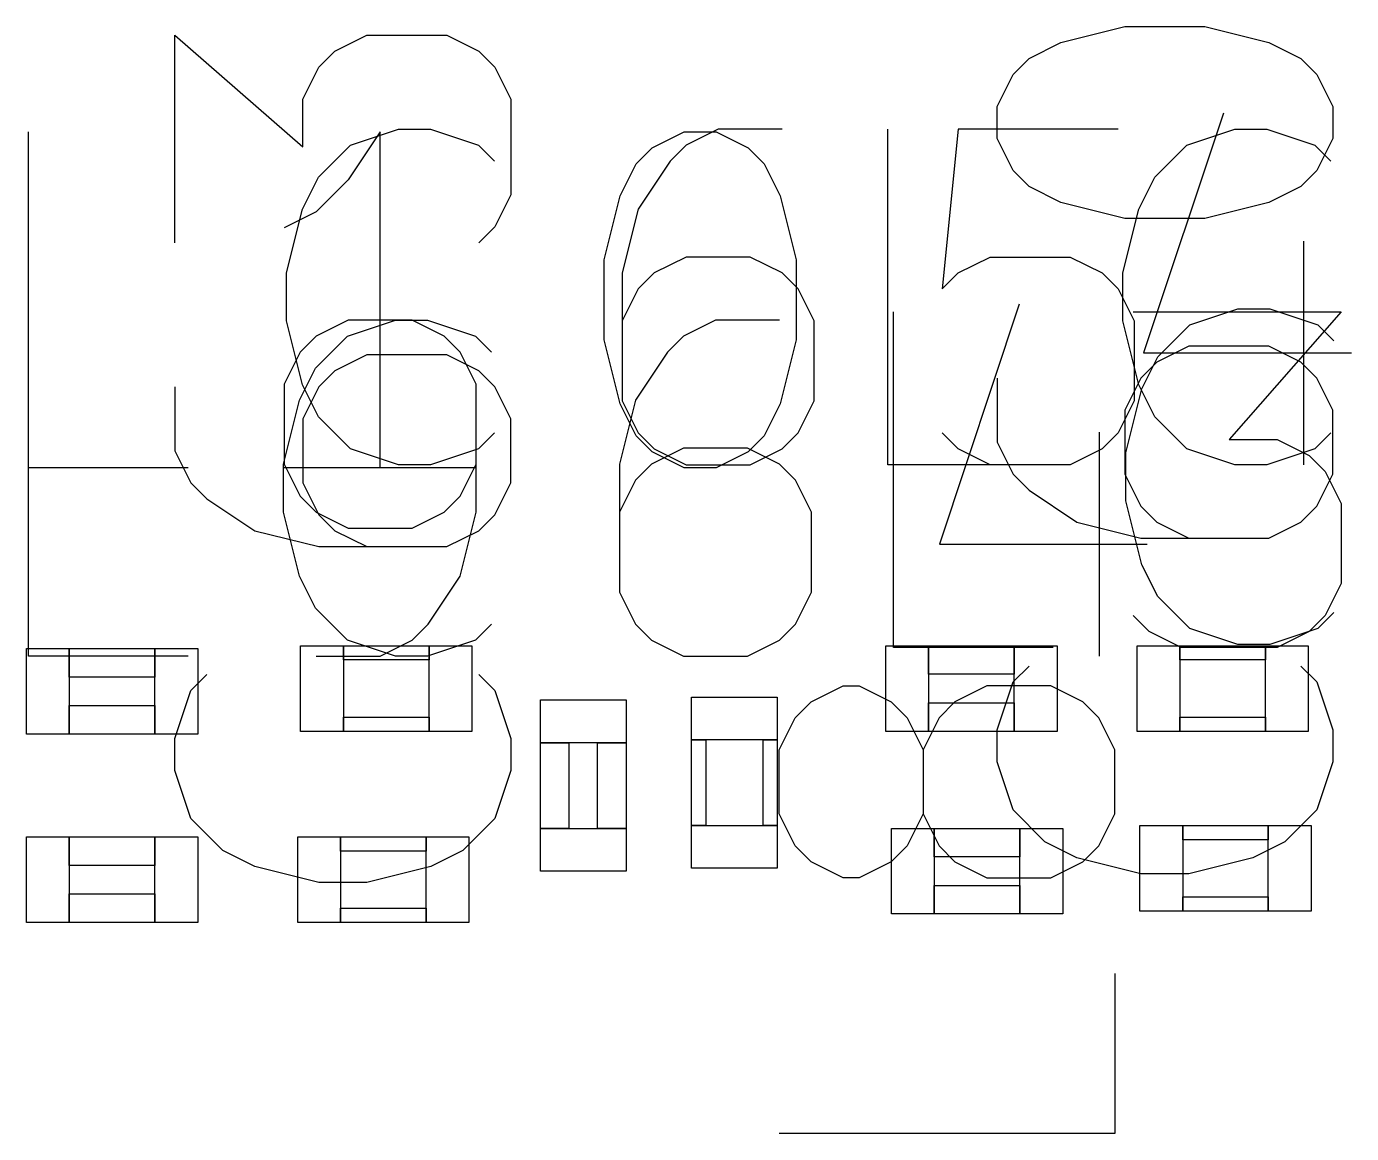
# Model space of a CAD drawing. Header units: millimetres. Extents: x -1 to 260, y -75 to 300.
# Drawn here: x 71.36 to 76.001, y 144.001 to 147.88 of the extents above; entities that cross this region are included whole.
import ezdxf

# ---------------------------------------------------------------- set-up
doc = ezdxf.new("R2010")
doc.units = ezdxf.units.MM
doc.layers.add('F.Fab', color=9, linetype='CONTINUOUS', true_color=0xafafaf)
doc.layers.add('F.Silkscreen', color=41, linetype='CONTINUOUS', true_color=0xf2eda1)

msp = doc.modelspace()

# ---------------------------------------------------------------- linework, layer by layer
at = {"layer": 'F.Fab', "linetype": 'CONTINUOUS'}
for p, q in [((71.36, 145.4), (71.36, 145.7)), ((71.36, 145.7), (71.51, 145.7)), ((71.51, 145.7), (71.51, 145.4)), ((71.51, 145.6), (71.51, 145.7)), ((71.51, 145.7), (71.81, 145.7)), ((71.81, 145.7), (71.81, 145.6)), ((71.81, 145.4), (71.81, 145.7)), ((71.81, 145.7), (71.96, 145.7)), ((71.96, 145.7), (71.96, 145.4)), ((72.32, 145.41), (72.32, 145.71)), ((72.32, 145.71), (72.47, 145.71)), ((72.47, 145.71), (72.47, 145.41)), ((72.47, 145.66), (72.47, 145.71)), ((72.47, 145.71), (72.77, 145.71)), ((72.77, 145.71), (72.77, 145.66)), ((72.77, 145.41), (72.77, 145.71)), ((72.77, 145.71), (72.92, 145.71)), ((72.92, 145.71), (72.92, 145.41)), ((74.37, 145.41), (74.37, 145.71)), ((74.37, 145.71), (74.52, 145.71)), ((74.52, 145.71), (74.52, 145.41)), ((74.52, 145.61), (74.52, 145.71)), ((74.52, 145.71), (74.82, 145.71)), ((74.82, 145.71), (74.82, 145.61)), ((74.82, 145.41), (74.82, 145.71)), ((74.82, 145.71), (74.97, 145.71)), ((74.97, 145.71), (74.97, 145.41)), ((75.25, 145.41), (75.25, 145.71)), ((75.25, 145.71), (75.4, 145.71)), ((75.4, 145.71), (75.4, 145.41)), ((75.4, 145.66), (75.4, 145.71)), ((75.4, 145.71), (75.7, 145.71)), ((75.7, 145.71), (75.7, 145.66)), ((75.7, 145.41), (75.7, 145.71)), ((75.7, 145.71), (75.85, 145.71)), ((75.85, 145.71), (75.85, 145.41)), ((72.77, 145.66), (72.47, 145.66)), ((75.7, 145.66), (75.4, 145.66)), ((71.81, 145.6), (71.51, 145.6)), ((74.82, 145.61), (74.52, 145.61)), ((73.16, 145.37), (73.16, 145.52)), ((73.16, 145.52), (73.46, 145.52)), ((73.46, 145.52), (73.46, 145.37)), ((73.69, 145.38), (73.69, 145.53)), ((73.69, 145.53), (73.99, 145.53)), ((73.99, 145.53), (73.99, 145.38)), ((74.52, 145.41), (74.52, 145.51)), ((74.52, 145.51), (74.82, 145.51)), ((74.82, 145.51), (74.82, 145.41)), ((71.51, 145.4), (71.51, 145.5)), ((71.51, 145.5), (71.81, 145.5)), ((71.81, 145.5), (71.81, 145.4)), ((72.47, 145.41), (72.47, 145.46)), ((72.47, 145.46), (72.77, 145.46)), ((72.77, 145.46), (72.77, 145.41)), ((75.4, 145.41), (75.4, 145.46)), ((75.4, 145.46), (75.7, 145.46)), ((75.7, 145.46), (75.7, 145.41)), ((71.51, 145.4), (71.36, 145.4)), ((71.81, 145.4), (71.51, 145.4)), ((71.96, 145.4), (71.81, 145.4)), ((72.47, 145.41), (72.32, 145.41)), ((72.77, 145.41), (72.47, 145.41)), ((72.92, 145.41), (72.77, 145.41)), ((73.46, 145.37), (73.16, 145.37)), ((73.16, 145.07), (73.16, 145.37)), ((73.16, 145.37), (73.26, 145.37)), ((73.26, 145.37), (73.26, 145.07)), ((73.36, 145.07), (73.36, 145.37)), ((73.36, 145.37), (73.46, 145.37)), ((73.46, 145.37), (73.46, 145.07)), ((73.69, 145.08), (73.69, 145.38)), ((73.69, 145.38), (73.74, 145.38)), ((73.99, 145.38), (73.69, 145.38)), ((73.74, 145.38), (73.74, 145.08)), ((73.94, 145.08), (73.94, 145.38)), ((73.94, 145.38), (73.99, 145.38)), ((73.99, 145.38), (73.99, 145.08)), ((74.52, 145.41), (74.37, 145.41)), ((74.82, 145.41), (74.52, 145.41)), ((74.97, 145.41), (74.82, 145.41)), ((75.4, 145.41), (75.25, 145.41)), ((75.7, 145.41), (75.4, 145.41)), ((75.85, 145.41), (75.7, 145.41)), ((73.26, 145.07), (73.16, 145.07)), ((73.16, 144.92), (73.16, 145.07)), ((73.16, 145.07), (73.46, 145.07)), ((73.46, 145.07), (73.36, 145.07)), ((73.46, 145.07), (73.46, 144.92)), ((73.74, 145.08), (73.69, 145.08)), ((73.69, 144.93), (73.69, 145.08)), ((73.69, 145.08), (73.99, 145.08)), ((73.99, 145.08), (73.94, 145.08)), ((73.99, 145.08), (73.99, 144.93)), ((74.39, 144.77), (74.39, 145.07)), ((74.39, 145.07), (74.54, 145.07)), ((74.54, 145.07), (74.54, 144.77)), ((74.54, 144.97), (74.54, 145.07)), ((74.54, 145.07), (74.84, 145.07)), ((74.84, 145.07), (74.84, 144.97)), ((74.84, 144.77), (74.84, 145.07)), ((74.84, 145.07), (74.99, 145.07)), ((74.99, 145.07), (74.99, 144.77)), ((75.26, 144.78), (75.26, 145.08)), ((75.26, 145.08), (75.41, 145.08)), ((75.41, 145.08), (75.41, 144.78)), ((75.41, 145.03), (75.41, 145.08)), ((75.41, 145.08), (75.71, 145.08)), ((75.71, 145.08), (75.71, 145.03)), ((75.71, 144.78), (75.71, 145.08)), ((75.71, 145.08), (75.86, 145.08)), ((75.86, 145.08), (75.86, 144.78)), ((71.36, 144.74), (71.36, 145.04)), ((71.36, 145.04), (71.51, 145.04)), ((71.51, 145.04), (71.51, 144.74)), ((71.51, 144.94), (71.51, 145.04)), ((71.51, 145.04), (71.81, 145.04)), ((71.81, 145.04), (71.81, 144.94)), ((71.81, 144.74), (71.81, 145.04)), ((71.81, 145.04), (71.96, 145.04)), ((71.96, 145.04), (71.96, 144.74)), ((72.31, 144.74), (72.31, 145.04)), ((72.31, 145.04), (72.46, 145.04)), ((72.46, 145.04), (72.46, 144.74)), ((72.46, 144.99), (72.46, 145.04)), ((72.46, 145.04), (72.76, 145.04)), ((72.76, 145.04), (72.76, 144.99)), ((72.76, 144.74), (72.76, 145.04)), ((72.76, 145.04), (72.91, 145.04)), ((72.91, 145.04), (72.91, 144.74)), ((75.71, 145.03), (75.41, 145.03)), ((72.76, 144.99), (72.46, 144.99)), ((74.84, 144.97), (74.54, 144.97)), ((71.81, 144.94), (71.51, 144.94)), ((73.46, 144.92), (73.16, 144.92)), ((73.99, 144.93), (73.69, 144.93)), ((74.54, 144.77), (74.54, 144.87)), ((74.54, 144.87), (74.84, 144.87)), ((74.84, 144.87), (74.84, 144.77)), ((71.51, 144.74), (71.51, 144.84)), ((71.51, 144.84), (71.81, 144.84)), ((71.81, 144.84), (71.81, 144.74)), ((75.41, 144.78), (75.41, 144.83)), ((75.41, 144.83), (75.71, 144.83)), ((75.71, 144.83), (75.71, 144.78)), ((72.46, 144.74), (72.46, 144.79)), ((72.46, 144.79), (72.76, 144.79)), ((72.76, 144.79), (72.76, 144.74)), ((74.54, 144.77), (74.39, 144.77)), ((74.84, 144.77), (74.54, 144.77)), ((74.99, 144.77), (74.84, 144.77)), ((75.41, 144.78), (75.26, 144.78)), ((75.71, 144.78), (75.41, 144.78)), ((75.86, 144.78), (75.71, 144.78)), ((71.51, 144.74), (71.36, 144.74)), ((71.81, 144.74), (71.51, 144.74)), ((71.96, 144.74), (71.81, 144.74)), ((72.46, 144.74), (72.31, 144.74)), ((72.76, 144.74), (72.46, 144.74)), ((72.91, 144.74), (72.76, 144.74))]:
    msp.add_line(p, q, dxfattribs=at)
at = {"layer": 'F.Silkscreen', "linetype": 'CONTINUOUS'}
for p, q in [((74.983727, 147.823902), (75.207828, 147.879927)), ((75.207828, 147.879927), (75.487954, 147.879927)), ((75.487954, 147.879927), (75.712054, 147.823902)), ((71.879627, 147.1216), (71.879627, 147.849927)), ((71.879627, 147.849927), (72.327828, 147.457751)), ((72.439878, 147.793902), (72.551928, 147.849927)), ((72.551928, 147.849927), (72.832054, 147.849927)), ((72.832054, 147.849927), (72.944104, 147.793902)), ((72.383853, 147.737877), (72.439878, 147.793902)), ((72.944104, 147.793902), (73.00013, 147.737877)), ((74.871677, 147.767877), (74.983727, 147.823902)), ((75.712054, 147.823902), (75.824104, 147.767877)), ((72.327828, 147.625826), (72.383853, 147.737877)), ((73.00013, 147.737877), (73.056155, 147.625826)), ((74.815652, 147.711851), (74.871677, 147.767877)), ((75.824104, 147.767877), (75.88013, 147.711851)), ((74.759627, 147.599801), (74.815652, 147.711851)), ((75.88013, 147.711851), (75.936155, 147.599801)), ((72.327828, 147.457751), (72.327828, 147.625826)), ((73.056155, 147.625826), (73.056155, 147.289675)), ((74.759627, 147.487751), (74.759627, 147.599801)), ((75.936155, 147.599801), (75.936155, 147.487751)), ((75.553147, 147.576398), (75.273021, 146.73602)), ((71.366619, 146.333844), (71.366619, 147.510372)), ((72.599172, 147.510372), (72.487122, 147.342297)), ((72.494695, 147.464347), (72.66277, 147.520372)), ((72.599172, 146.333844), (72.599172, 147.510372)), ((72.66277, 147.520372), (72.77482, 147.520372)), ((72.77482, 147.520372), (72.942896, 147.464347)), ((73.5516, 147.454347), (73.66365, 147.510372)), ((73.66365, 147.510372), (73.7757, 147.510372)), ((73.783273, 147.520372), (73.671223, 147.464347)), ((73.7757, 147.510372), (73.88775, 147.454347)), ((74.007374, 147.520372), (73.783273, 147.520372)), ((74.376619, 146.343844), (74.376619, 147.520372)), ((74.62365, 147.520372), (74.567625, 146.960121)), ((75.183902, 147.520372), (74.62365, 147.520372)), ((75.424695, 147.464347), (75.59277, 147.520372)), ((75.59277, 147.520372), (75.70482, 147.520372)), ((75.70482, 147.520372), (75.872896, 147.464347)), ((72.382644, 147.352297), (72.494695, 147.464347)), ((72.942896, 147.464347), (72.998921, 147.408322)), ((73.671223, 147.464347), (73.615198, 147.408322)), ((74.815652, 147.375701), (74.759627, 147.487751)), ((75.312644, 147.352297), (75.424695, 147.464347)), ((75.872896, 147.464347), (75.928921, 147.408322)), ((75.936155, 147.487751), (75.88013, 147.375701)), ((73.495574, 147.398322), (73.5516, 147.454347)), ((73.88775, 147.454347), (73.943776, 147.398322)), ((73.439549, 147.286272), (73.495574, 147.398322)), ((73.615198, 147.408322), (73.503147, 147.240247)), ((73.943776, 147.398322), (73.999801, 147.286272)), ((74.871677, 147.319675), (74.815652, 147.375701)), ((75.88013, 147.375701), (75.824104, 147.319675)), ((72.326619, 147.240247), (72.382644, 147.352297)), ((72.487122, 147.342297), (72.375071, 147.230247)), ((74.983727, 147.26365), (74.871677, 147.319675)), ((75.256619, 147.240247), (75.312644, 147.352297)), ((75.824104, 147.319675), (75.712054, 147.26365)), ((73.056155, 147.289675), (73.00013, 147.177625)), ((73.383524, 147.062171), (73.439549, 147.286272)), ((73.999801, 147.286272), (74.055826, 147.062171)), ((72.375071, 147.230247), (72.263021, 147.174222)), ((72.270594, 147.016146), (72.326619, 147.240247)), ((73.503147, 147.240247), (73.447122, 147.016146)), ((75.207828, 147.207625), (74.983727, 147.26365)), ((75.200594, 147.016146), (75.256619, 147.240247)), ((75.712054, 147.26365), (75.487954, 147.207625)), ((73.00013, 147.177625), (72.944104, 147.1216)), ((75.487954, 147.207625), (75.207828, 147.207625)), ((75.833273, 147.128196), (75.833273, 146.343844)), ((73.383524, 146.782046), (73.383524, 147.062171)), ((73.671223, 147.072171), (73.559172, 147.016146)), ((73.895323, 147.072171), (73.671223, 147.072171)), ((74.007374, 147.016146), (73.895323, 147.072171)), ((74.055826, 147.062171), (74.055826, 146.782046)), ((74.62365, 147.016146), (74.735701, 147.072171)), ((74.735701, 147.072171), (75.015826, 147.072171)), ((75.015826, 147.072171), (75.127877, 147.016146)), ((72.270594, 146.848071), (72.270594, 147.016146)), ((73.447122, 147.016146), (73.447122, 146.567945)), ((73.559172, 147.016146), (73.503147, 146.960121)), ((74.063399, 146.960121), (74.007374, 147.016146)), ((74.567625, 146.960121), (74.62365, 147.016146)), ((75.127877, 147.016146), (75.183902, 146.960121)), ((75.200594, 146.848071), (75.200594, 147.016146)), ((73.503147, 146.960121), (73.447122, 146.848071)), ((74.119424, 146.848071), (74.063399, 146.960121)), ((75.183902, 146.960121), (75.239927, 146.848071)), ((74.837751, 146.906398), (74.557625, 146.06602)), ((74.396619, 145.703844), (74.396619, 146.880372)), ((75.236996, 146.880372), (75.965323, 146.880372)), ((75.434695, 146.834347), (75.60277, 146.890372)), ((75.965323, 146.880372), (75.573147, 146.432171)), ((75.60277, 146.890372), (75.71482, 146.890372)), ((75.71482, 146.890372), (75.882896, 146.834347)), ((71.366619, 145.673844), (71.366619, 146.850372)), ((72.326619, 146.62397), (72.270594, 146.848071)), ((72.487122, 146.850372), (72.375071, 146.794347)), ((72.484695, 146.794347), (72.65277, 146.850372)), ((72.711222, 146.850372), (72.487122, 146.850372)), ((72.65277, 146.850372), (72.76482, 146.850372)), ((72.823273, 146.794347), (72.711222, 146.850372)), ((72.76482, 146.850372), (72.932896, 146.794347)), ((73.773273, 146.850372), (73.661223, 146.794347)), ((73.997374, 146.850372), (73.773273, 146.850372)), ((74.119424, 146.567945), (74.119424, 146.848071)), ((75.256619, 146.62397), (75.200594, 146.848071)), ((75.239927, 146.848071), (75.239927, 146.567945)), ((75.322644, 146.722297), (75.434695, 146.834347)), ((75.882896, 146.834347), (75.938921, 146.778322)), ((72.375071, 146.794347), (72.319046, 146.738322)), ((72.372644, 146.682297), (72.484695, 146.794347)), ((72.879298, 146.738322), (72.823273, 146.794347)), ((72.932896, 146.794347), (72.988921, 146.738322)), ((73.439549, 146.557945), (73.383524, 146.782046)), ((73.661223, 146.794347), (73.605198, 146.738322)), ((74.055826, 146.782046), (73.999801, 146.557945)), ((75.431928, 146.759424), (75.319878, 146.703399)), ((75.712054, 146.759424), (75.431928, 146.759424)), ((75.824104, 146.703399), (75.712054, 146.759424)), ((72.319046, 146.738322), (72.263021, 146.626272)), ((72.551928, 146.729424), (72.439878, 146.673399)), ((72.832054, 146.729424), (72.551928, 146.729424)), ((72.944104, 146.673399), (72.832054, 146.729424)), ((72.935323, 146.626272), (72.879298, 146.738322)), ((73.605198, 146.738322), (73.493147, 146.570247)), ((75.266619, 146.610247), (75.322644, 146.722297)), ((75.273021, 146.73602), (76.001348, 146.73602)), ((72.316619, 146.570247), (72.372644, 146.682297)), ((72.439878, 146.673399), (72.383853, 146.617374)), ((73.00013, 146.617374), (72.944104, 146.673399)), ((75.319878, 146.703399), (75.263853, 146.647374)), ((75.88013, 146.647374), (75.824104, 146.703399)), ((72.263021, 146.626272), (72.263021, 146.346146)), ((72.382644, 146.51192), (72.326619, 146.62397)), ((72.935323, 146.178071), (72.935323, 146.626272)), ((74.759627, 146.647374), (74.759627, 146.423273)), ((75.263853, 146.647374), (75.207828, 146.535323)), ((75.312644, 146.51192), (75.256619, 146.62397)), ((75.936155, 146.535323), (75.88013, 146.647374)), ((71.879627, 146.617374), (71.879627, 146.393273)), ((72.383853, 146.617374), (72.327828, 146.505323)), ((73.056155, 146.505323), (73.00013, 146.617374)), ((75.210594, 146.386146), (75.266619, 146.610247)), ((72.260594, 146.346146), (72.316619, 146.570247)), ((73.493147, 146.570247), (73.437122, 146.346146)), ((73.495574, 146.445895), (73.439549, 146.557945)), ((73.447122, 146.567945), (73.503147, 146.455895)), ((73.999801, 146.557945), (73.943776, 146.445895)), ((74.063399, 146.455895), (74.119424, 146.567945)), ((75.239927, 146.567945), (75.183902, 146.455895)), ((75.207828, 146.535323), (75.207828, 146.311223)), ((75.936155, 146.311223), (75.936155, 146.535323)), ((72.327828, 146.505323), (72.327828, 146.281223)), ((72.494695, 146.39987), (72.382644, 146.51192)), ((73.056155, 146.281223), (73.056155, 146.505323)), ((75.424695, 146.39987), (75.312644, 146.51192)), ((72.998921, 146.455895), (72.942896, 146.39987)), ((73.5516, 146.38987), (73.495574, 146.445895)), ((73.503147, 146.455895), (73.559172, 146.39987)), ((73.943776, 146.445895), (73.88775, 146.38987)), ((74.007374, 146.39987), (74.063399, 146.455895)), ((74.62365, 146.39987), (74.567625, 146.455895)), ((75.117877, 146.458196), (75.117877, 145.673844)), ((75.183902, 146.455895), (75.127877, 146.39987)), ((75.928921, 146.455895), (75.872896, 146.39987)), ((71.879627, 146.393273), (71.935652, 146.281223)), ((72.66277, 146.343844), (72.494695, 146.39987)), ((72.942896, 146.39987), (72.77482, 146.343844)), ((73.661223, 146.402171), (73.549172, 146.346146)), ((73.66365, 146.333844), (73.5516, 146.38987)), ((73.559172, 146.39987), (73.671223, 146.343844)), ((73.885323, 146.402171), (73.661223, 146.402171)), ((73.88775, 146.38987), (73.7757, 146.333844)), ((73.997374, 146.346146), (73.885323, 146.402171)), ((73.895323, 146.343844), (74.007374, 146.39987)), ((74.735701, 146.343844), (74.62365, 146.39987)), ((74.759627, 146.423273), (74.815652, 146.311223)), ((75.127877, 146.39987), (75.015826, 146.343844)), ((75.59277, 146.343844), (75.424695, 146.39987)), ((75.573147, 146.432171), (75.741222, 146.432171)), ((75.872896, 146.39987), (75.70482, 146.343844)), ((75.741222, 146.432171), (75.853273, 146.376146)), ((72.260594, 146.178071), (72.260594, 146.346146)), ((72.263021, 146.346146), (72.319046, 146.234096)), ((72.77482, 146.343844), (72.66277, 146.343844)), ((72.879298, 146.234096), (72.935323, 146.346146)), ((73.437122, 146.346146), (73.437122, 145.897945)), ((73.549172, 146.346146), (73.493147, 146.290121)), ((73.671223, 146.343844), (73.895323, 146.343844)), ((74.053399, 146.290121), (73.997374, 146.346146)), ((74.936871, 146.343844), (74.376619, 146.343844)), ((75.015826, 146.343844), (74.735701, 146.343844)), ((75.210594, 146.218071), (75.210594, 146.386146)), ((75.70482, 146.343844), (75.59277, 146.343844)), ((75.853273, 146.376146), (75.909298, 146.320121)), ((71.926871, 146.333844), (71.366619, 146.333844)), ((72.935323, 146.333844), (72.263021, 146.333844)), ((73.7757, 146.333844), (73.66365, 146.333844)), ((74.815652, 146.311223), (74.871677, 146.255198)), ((75.207828, 146.311223), (75.263853, 146.199172)), ((75.88013, 146.199172), (75.936155, 146.311223)), ((75.909298, 146.320121), (75.965323, 146.208071)), ((71.935652, 146.281223), (71.991677, 146.225198)), ((72.327828, 146.281223), (72.383853, 146.169172)), ((73.00013, 146.169172), (73.056155, 146.281223)), ((73.493147, 146.290121), (73.437122, 146.178071)), ((74.109424, 146.178071), (74.053399, 146.290121)), ((74.871677, 146.255198), (75.039752, 146.143147)), ((71.991677, 146.225198), (72.159752, 146.113147)), ((72.319046, 146.234096), (72.375071, 146.178071)), ((72.823273, 146.178071), (72.879298, 146.234096)), ((75.266619, 145.99397), (75.210594, 146.218071)), ((75.965323, 146.208071), (75.965323, 145.927945)), ((72.316619, 145.95397), (72.260594, 146.178071)), ((72.375071, 146.178071), (72.487122, 146.122046)), ((72.383853, 146.169172), (72.439878, 146.113147)), ((72.711222, 146.122046), (72.823273, 146.178071)), ((72.879298, 145.95397), (72.935323, 146.178071)), ((72.944104, 146.113147), (73.00013, 146.169172)), ((74.109424, 145.897945), (74.109424, 146.178071)), ((75.263853, 146.199172), (75.319878, 146.143147)), ((75.824104, 146.143147), (75.88013, 146.199172)), ((72.159752, 146.113147), (72.383853, 146.057122)), ((72.439878, 146.113147), (72.551928, 146.057122)), ((72.487122, 146.122046), (72.711222, 146.122046)), ((72.832054, 146.057122), (72.944104, 146.113147)), ((75.039752, 146.143147), (75.263853, 146.087122)), ((75.319878, 146.143147), (75.431928, 146.087122)), ((75.712054, 146.087122), (75.824104, 146.143147)), ((74.557625, 146.06602), (75.285952, 146.06602)), ((75.263853, 146.087122), (75.712054, 146.087122)), ((72.383853, 146.057122), (72.832054, 146.057122)), ((75.322644, 145.88192), (75.266619, 145.99397)), ((72.372644, 145.84192), (72.316619, 145.95397)), ((72.767247, 145.785895), (72.879298, 145.95397)), ((75.965323, 145.927945), (75.909298, 145.815895)), ((73.437122, 145.897945), (73.493147, 145.785895)), ((74.053399, 145.785895), (74.109424, 145.897945)), ((75.434695, 145.76987), (75.322644, 145.88192)), ((72.484695, 145.72987), (72.372644, 145.84192)), ((72.711222, 145.72987), (72.767247, 145.785895)), ((72.988921, 145.785895), (72.932896, 145.72987)), ((73.493147, 145.785895), (73.549172, 145.72987)), ((73.997374, 145.72987), (74.053399, 145.785895)), ((75.293021, 145.75987), (75.236996, 145.815895)), ((75.909298, 145.815895), (75.853273, 145.75987)), ((75.938921, 145.825895), (75.882896, 145.76987)), ((75.405071, 145.703844), (75.293021, 145.75987)), ((75.60277, 145.713844), (75.434695, 145.76987)), ((75.882896, 145.76987), (75.71482, 145.713844)), ((75.853273, 145.75987), (75.741222, 145.703844)), ((72.65277, 145.673844), (72.484695, 145.72987)), ((72.599172, 145.673844), (72.711222, 145.72987)), ((72.932896, 145.72987), (72.76482, 145.673844)), ((73.549172, 145.72987), (73.661223, 145.673844)), ((73.885323, 145.673844), (73.997374, 145.72987)), ((74.956871, 145.703844), (74.396619, 145.703844)), ((75.741222, 145.703844), (75.405071, 145.703844)), ((75.71482, 145.713844), (75.60277, 145.713844)), ((71.926871, 145.673844), (71.366619, 145.673844)), ((72.375071, 145.673844), (72.599172, 145.673844)), ((72.76482, 145.673844), (72.65277, 145.673844)), ((73.661223, 145.673844), (73.885323, 145.673844)), ((71.935652, 145.552896), (71.991677, 145.608921)), ((72.944104, 145.608921), (73.00013, 145.552896)), ((74.815652, 145.582896), (74.871677, 145.638921)), ((75.824104, 145.638921), (75.88013, 145.582896)), ((71.879627, 145.38482), (71.935652, 145.552896)), ((73.00013, 145.552896), (73.056155, 145.38482)), ((74.108214, 145.51338), (74.220264, 145.569405)), ((74.220264, 145.569405), (74.276289, 145.569405)), ((74.276289, 145.569405), (74.38834, 145.51338)), ((74.724491, 145.569405), (74.61244, 145.51338)), ((74.948591, 145.569405), (74.724491, 145.569405)), ((74.759627, 145.41482), (74.815652, 145.582896)), ((75.060641, 145.51338), (74.948591, 145.569405)), ((75.88013, 145.582896), (75.936155, 145.41482)), ((74.052189, 145.457355), (74.108214, 145.51338)), ((74.38834, 145.51338), (74.444365, 145.457355)), ((74.61244, 145.51338), (74.556415, 145.457355)), ((75.116667, 145.457355), (75.060641, 145.51338)), ((73.996164, 145.345304), (74.052189, 145.457355)), ((74.444365, 145.457355), (74.50039, 145.345304)), ((74.556415, 145.457355), (74.50039, 145.345304)), ((74.759627, 145.30277), (74.759627, 145.41482)), ((75.172692, 145.345304), (75.116667, 145.457355)), ((75.936155, 145.41482), (75.936155, 145.30277)), ((71.879627, 145.27277), (71.879627, 145.38482)), ((73.056155, 145.38482), (73.056155, 145.27277)), ((73.996164, 145.121204), (73.996164, 145.345304)), ((74.50039, 145.345304), (74.50039, 145.121204)), ((75.172692, 145.121204), (75.172692, 145.345304)), ((74.815652, 145.134695), (74.759627, 145.30277)), ((75.936155, 145.30277), (75.88013, 145.134695)), ((71.935652, 145.104695), (71.879627, 145.27277)), ((73.056155, 145.27277), (73.00013, 145.104695)), ((72.047702, 144.992644), (71.935652, 145.104695)), ((73.00013, 145.104695), (72.888079, 144.992644)), ((74.052189, 145.009153), (73.996164, 145.121204)), ((74.50039, 145.121204), (74.444365, 145.009153)), ((74.50039, 145.121204), (74.556415, 145.009153)), ((74.927702, 145.022644), (74.815652, 145.134695)), ((75.116667, 145.009153), (75.172692, 145.121204)), ((75.88013, 145.134695), (75.768079, 145.022644)), ((74.108214, 144.953128), (74.052189, 145.009153)), ((74.444365, 145.009153), (74.38834, 144.953128)), ((74.556415, 145.009153), (74.61244, 144.953128)), ((75.039752, 144.966619), (74.927702, 145.022644)), ((75.060641, 144.953128), (75.116667, 145.009153)), ((75.768079, 145.022644), (75.656029, 144.966619)), ((72.159752, 144.936619), (72.047702, 144.992644)), ((72.888079, 144.992644), (72.776029, 144.936619)), ((74.220264, 144.897103), (74.108214, 144.953128)), ((74.38834, 144.953128), (74.276289, 144.897103)), ((74.61244, 144.953128), (74.724491, 144.897103)), ((74.948591, 144.897103), (75.060641, 144.953128)), ((75.263853, 144.910594), (75.039752, 144.966619)), ((75.656029, 144.966619), (75.431928, 144.910594)), ((72.383853, 144.880594), (72.159752, 144.936619)), ((72.776029, 144.936619), (72.551928, 144.880594)), ((75.431928, 144.910594), (75.263853, 144.910594)), ((72.551928, 144.880594), (72.383853, 144.880594)), ((74.276289, 144.897103), (74.220264, 144.897103)), ((74.724491, 144.897103), (74.948591, 144.897103)), ((75.172692, 144.560953), (75.172692, 144.000701)), ((75.172692, 144.000701), (73.996164, 144.000701))]:
    msp.add_line(p, q, dxfattribs=at)

doc.saveas('drawing.dxf')
